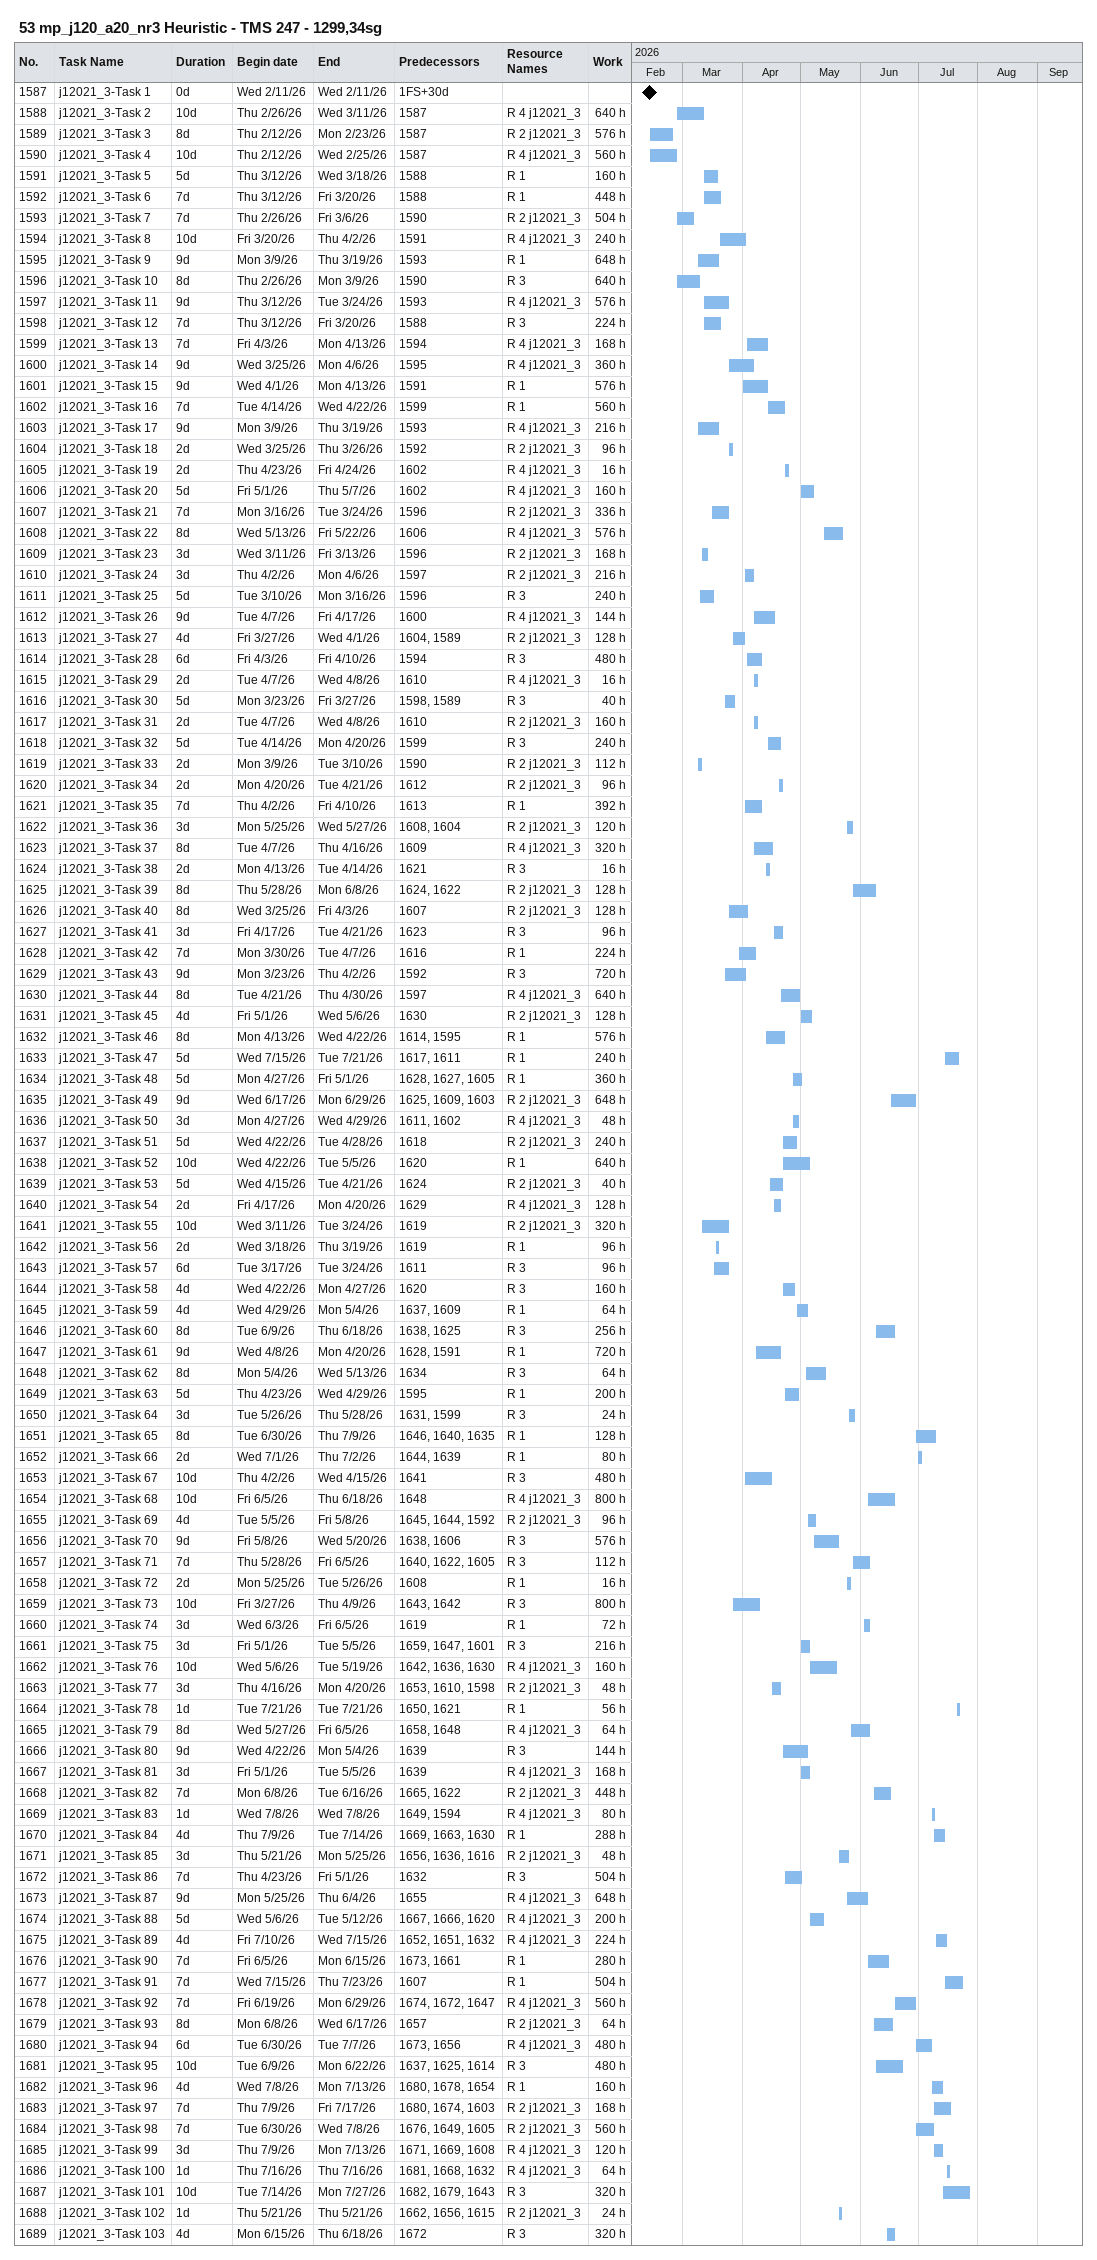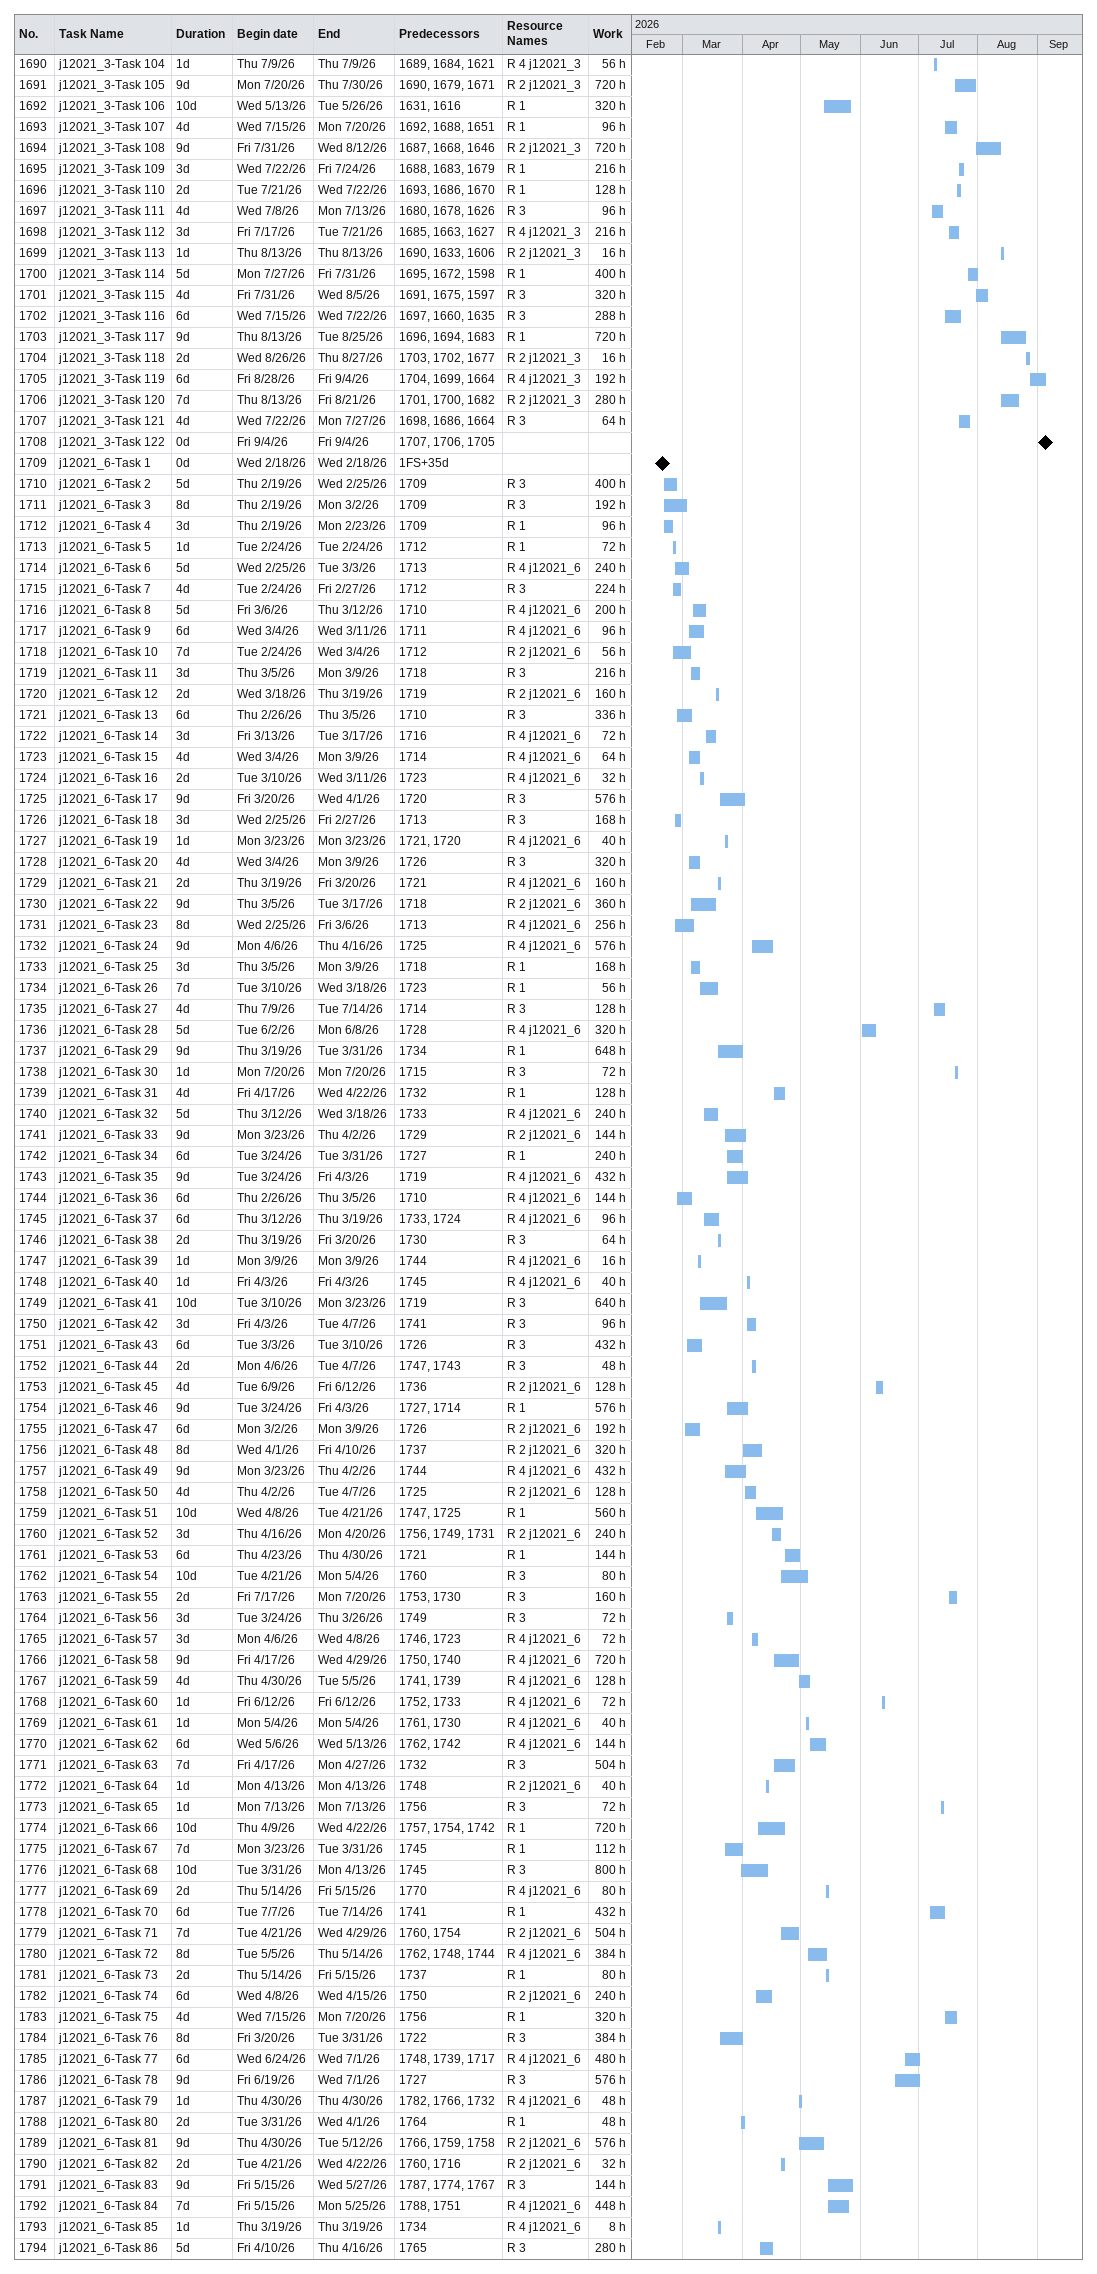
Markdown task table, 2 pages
53 mp_j120_a20_nr3 Heuristic - TMS 247 - 1299,34sg

| ID | Task | Duration | Start | Finish | Predecessors | Resources | Work (h) |
|---|---|---|---|---|---|---|---|
| 1587 | j12021_3-Task 1 | 0d | 2026-02-11 | 2026-02-11 | 1FS+30d |  |  |
| 1588 | j12021_3-Task 2 | 10d | 2026-02-26 | 2026-03-11 | 1587 | R 4 j12021_3 | 640 |
| 1589 | j12021_3-Task 3 | 8d | 2026-02-12 | 2026-02-23 | 1587 | R 2 j12021_3 | 576 |
| 1590 | j12021_3-Task 4 | 10d | 2026-02-12 | 2026-02-25 | 1587 | R 4 j12021_3 | 560 |
| 1591 | j12021_3-Task 5 | 5d | 2026-03-12 | 2026-03-18 | 1588 | R 1 | 160 |
| 1592 | j12021_3-Task 6 | 7d | 2026-03-12 | 2026-03-20 | 1588 | R 1 | 448 |
| 1593 | j12021_3-Task 7 | 7d | 2026-02-26 | 2026-03-06 | 1590 | R 2 j12021_3 | 504 |
| 1594 | j12021_3-Task 8 | 10d | 2026-03-20 | 2026-04-02 | 1591 | R 4 j12021_3 | 240 |
| 1595 | j12021_3-Task 9 | 9d | 2026-03-09 | 2026-03-19 | 1593 | R 1 | 648 |
| 1596 | j12021_3-Task 10 | 8d | 2026-02-26 | 2026-03-09 | 1590 | R 3 | 640 |
| 1597 | j12021_3-Task 11 | 9d | 2026-03-12 | 2026-03-24 | 1593 | R 4 j12021_3 | 576 |
| 1598 | j12021_3-Task 12 | 7d | 2026-03-12 | 2026-03-20 | 1588 | R 3 | 224 |
| 1599 | j12021_3-Task 13 | 7d | 2026-04-03 | 2026-04-13 | 1594 | R 4 j12021_3 | 168 |
| 1600 | j12021_3-Task 14 | 9d | 2026-03-25 | 2026-04-06 | 1595 | R 4 j12021_3 | 360 |
| 1601 | j12021_3-Task 15 | 9d | 2026-04-01 | 2026-04-13 | 1591 | R 1 | 576 |
| 1602 | j12021_3-Task 16 | 7d | 2026-04-14 | 2026-04-22 | 1599 | R 1 | 560 |
| 1603 | j12021_3-Task 17 | 9d | 2026-03-09 | 2026-03-19 | 1593 | R 4 j12021_3 | 216 |
| 1604 | j12021_3-Task 18 | 2d | 2026-03-25 | 2026-03-26 | 1592 | R 2 j12021_3 | 96 |
| 1605 | j12021_3-Task 19 | 2d | 2026-04-23 | 2026-04-24 | 1602 | R 4 j12021_3 | 16 |
| 1606 | j12021_3-Task 20 | 5d | 2026-05-01 | 2026-05-07 | 1602 | R 4 j12021_3 | 160 |
| 1607 | j12021_3-Task 21 | 7d | 2026-03-16 | 2026-03-24 | 1596 | R 2 j12021_3 | 336 |
| 1608 | j12021_3-Task 22 | 8d | 2026-05-13 | 2026-05-22 | 1606 | R 4 j12021_3 | 576 |
| 1609 | j12021_3-Task 23 | 3d | 2026-03-11 | 2026-03-13 | 1596 | R 2 j12021_3 | 168 |
| 1610 | j12021_3-Task 24 | 3d | 2026-04-02 | 2026-04-06 | 1597 | R 2 j12021_3 | 216 |
| 1611 | j12021_3-Task 25 | 5d | 2026-03-10 | 2026-03-16 | 1596 | R 3 | 240 |
| 1612 | j12021_3-Task 26 | 9d | 2026-04-07 | 2026-04-17 | 1600 | R 4 j12021_3 | 144 |
| 1613 | j12021_3-Task 27 | 4d | 2026-03-27 | 2026-04-01 | 1604, 1589 | R 2 j12021_3 | 128 |
| 1614 | j12021_3-Task 28 | 6d | 2026-04-03 | 2026-04-10 | 1594 | R 3 | 480 |
| 1615 | j12021_3-Task 29 | 2d | 2026-04-07 | 2026-04-08 | 1610 | R 4 j12021_3 | 16 |
| 1616 | j12021_3-Task 30 | 5d | 2026-03-23 | 2026-03-27 | 1598, 1589 | R 3 | 40 |
| 1617 | j12021_3-Task 31 | 2d | 2026-04-07 | 2026-04-08 | 1610 | R 2 j12021_3 | 160 |
| 1618 | j12021_3-Task 32 | 5d | 2026-04-14 | 2026-04-20 | 1599 | R 3 | 240 |
| 1619 | j12021_3-Task 33 | 2d | 2026-03-09 | 2026-03-10 | 1590 | R 2 j12021_3 | 112 |
| 1620 | j12021_3-Task 34 | 2d | 2026-04-20 | 2026-04-21 | 1612 | R 2 j12021_3 | 96 |
| 1621 | j12021_3-Task 35 | 7d | 2026-04-02 | 2026-04-10 | 1613 | R 1 | 392 |
| 1622 | j12021_3-Task 36 | 3d | 2026-05-25 | 2026-05-27 | 1608, 1604 | R 2 j12021_3 | 120 |
| 1623 | j12021_3-Task 37 | 8d | 2026-04-07 | 2026-04-16 | 1609 | R 4 j12021_3 | 320 |
| 1624 | j12021_3-Task 38 | 2d | 2026-04-13 | 2026-04-14 | 1621 | R 3 | 16 |
| 1625 | j12021_3-Task 39 | 8d | 2026-05-28 | 2026-06-08 | 1624, 1622 | R 2 j12021_3 | 128 |
| 1626 | j12021_3-Task 40 | 8d | 2026-03-25 | 2026-04-03 | 1607 | R 2 j12021_3 | 128 |
| 1627 | j12021_3-Task 41 | 3d | 2026-04-17 | 2026-04-21 | 1623 | R 3 | 96 |
| 1628 | j12021_3-Task 42 | 7d | 2026-03-30 | 2026-04-07 | 1616 | R 1 | 224 |
| 1629 | j12021_3-Task 43 | 9d | 2026-03-23 | 2026-04-02 | 1592 | R 3 | 720 |
| 1630 | j12021_3-Task 44 | 8d | 2026-04-21 | 2026-04-30 | 1597 | R 4 j12021_3 | 640 |
| 1631 | j12021_3-Task 45 | 4d | 2026-05-01 | 2026-05-06 | 1630 | R 2 j12021_3 | 128 |
| 1632 | j12021_3-Task 46 | 8d | 2026-04-13 | 2026-04-22 | 1614, 1595 | R 1 | 576 |
| 1633 | j12021_3-Task 47 | 5d | 2026-07-15 | 2026-07-21 | 1617, 1611 | R 1 | 240 |
| 1634 | j12021_3-Task 48 | 5d | 2026-04-27 | 2026-05-01 | 1628, 1627, 1605 | R 1 | 360 |
| 1635 | j12021_3-Task 49 | 9d | 2026-06-17 | 2026-06-29 | 1625, 1609, 1603 | R 2 j12021_3 | 648 |
| 1636 | j12021_3-Task 50 | 3d | 2026-04-27 | 2026-04-29 | 1611, 1602 | R 4 j12021_3 | 48 |
| 1637 | j12021_3-Task 51 | 5d | 2026-04-22 | 2026-04-28 | 1618 | R 2 j12021_3 | 240 |
| 1638 | j12021_3-Task 52 | 10d | 2026-04-22 | 2026-05-05 | 1620 | R 1 | 640 |
| 1639 | j12021_3-Task 53 | 5d | 2026-04-15 | 2026-04-21 | 1624 | R 2 j12021_3 | 40 |
| 1640 | j12021_3-Task 54 | 2d | 2026-04-17 | 2026-04-20 | 1629 | R 4 j12021_3 | 128 |
| 1641 | j12021_3-Task 55 | 10d | 2026-03-11 | 2026-03-24 | 1619 | R 2 j12021_3 | 320 |
| 1642 | j12021_3-Task 56 | 2d | 2026-03-18 | 2026-03-19 | 1619 | R 1 | 96 |
| 1643 | j12021_3-Task 57 | 6d | 2026-03-17 | 2026-03-24 | 1611 | R 3 | 96 |
| 1644 | j12021_3-Task 58 | 4d | 2026-04-22 | 2026-04-27 | 1620 | R 3 | 160 |
| 1645 | j12021_3-Task 59 | 4d | 2026-04-29 | 2026-05-04 | 1637, 1609 | R 1 | 64 |
| 1646 | j12021_3-Task 60 | 8d | 2026-06-09 | 2026-06-18 | 1638, 1625 | R 3 | 256 |
| 1647 | j12021_3-Task 61 | 9d | 2026-04-08 | 2026-04-20 | 1628, 1591 | R 1 | 720 |
| 1648 | j12021_3-Task 62 | 8d | 2026-05-04 | 2026-05-13 | 1634 | R 3 | 64 |
| 1649 | j12021_3-Task 63 | 5d | 2026-04-23 | 2026-04-29 | 1595 | R 1 | 200 |
| 1650 | j12021_3-Task 64 | 3d | 2026-05-26 | 2026-05-28 | 1631, 1599 | R 3 | 24 |
| 1651 | j12021_3-Task 65 | 8d | 2026-06-30 | 2026-07-09 | 1646, 1640, 1635 | R 1 | 128 |
| 1652 | j12021_3-Task 66 | 2d | 2026-07-01 | 2026-07-02 | 1644, 1639 | R 1 | 80 |
| 1653 | j12021_3-Task 67 | 10d | 2026-04-02 | 2026-04-15 | 1641 | R 3 | 480 |
| 1654 | j12021_3-Task 68 | 10d | 2026-06-05 | 2026-06-18 | 1648 | R 4 j12021_3 | 800 |
| 1655 | j12021_3-Task 69 | 4d | 2026-05-05 | 2026-05-08 | 1645, 1644, 1592 | R 2 j12021_3 | 96 |
| 1656 | j12021_3-Task 70 | 9d | 2026-05-08 | 2026-05-20 | 1638, 1606 | R 3 | 576 |
| 1657 | j12021_3-Task 71 | 7d | 2026-05-28 | 2026-06-05 | 1640, 1622, 1605 | R 3 | 112 |
| 1658 | j12021_3-Task 72 | 2d | 2026-05-25 | 2026-05-26 | 1608 | R 1 | 16 |
| 1659 | j12021_3-Task 73 | 10d | 2026-03-27 | 2026-04-09 | 1643, 1642 | R 3 | 800 |
| 1660 | j12021_3-Task 74 | 3d | 2026-06-03 | 2026-06-05 | 1619 | R 1 | 72 |
| 1661 | j12021_3-Task 75 | 3d | 2026-05-01 | 2026-05-05 | 1659, 1647, 1601 | R 3 | 216 |
| 1662 | j12021_3-Task 76 | 10d | 2026-05-06 | 2026-05-19 | 1642, 1636, 1630 | R 4 j12021_3 | 160 |
| 1663 | j12021_3-Task 77 | 3d | 2026-04-16 | 2026-04-20 | 1653, 1610, 1598 | R 2 j12021_3 | 48 |
| 1664 | j12021_3-Task 78 | 1d | 2026-07-21 | 2026-07-21 | 1650, 1621 | R 1 | 56 |
| 1665 | j12021_3-Task 79 | 8d | 2026-05-27 | 2026-06-05 | 1658, 1648 | R 4 j12021_3 | 64 |
| 1666 | j12021_3-Task 80 | 9d | 2026-04-22 | 2026-05-04 | 1639 | R 3 | 144 |
| 1667 | j12021_3-Task 81 | 3d | 2026-05-01 | 2026-05-05 | 1639 | R 4 j12021_3 | 168 |
| 1668 | j12021_3-Task 82 | 7d | 2026-06-08 | 2026-06-16 | 1665, 1622 | R 2 j12021_3 | 448 |
| 1669 | j12021_3-Task 83 | 1d | 2026-07-08 | 2026-07-08 | 1649, 1594 | R 4 j12021_3 | 80 |
| 1670 | j12021_3-Task 84 | 4d | 2026-07-09 | 2026-07-14 | 1669, 1663, 1630 | R 1 | 288 |
| 1671 | j12021_3-Task 85 | 3d | 2026-05-21 | 2026-05-25 | 1656, 1636, 1616 | R 2 j12021_3 | 48 |
| 1672 | j12021_3-Task 86 | 7d | 2026-04-23 | 2026-05-01 | 1632 | R 3 | 504 |
| 1673 | j12021_3-Task 87 | 9d | 2026-05-25 | 2026-06-04 | 1655 | R 4 j12021_3 | 648 |
| 1674 | j12021_3-Task 88 | 5d | 2026-05-06 | 2026-05-12 | 1667, 1666, 1620 | R 4 j12021_3 | 200 |
| 1675 | j12021_3-Task 89 | 4d | 2026-07-10 | 2026-07-15 | 1652, 1651, 1632 | R 4 j12021_3 | 224 |
| 1676 | j12021_3-Task 90 | 7d | 2026-06-05 | 2026-06-15 | 1673, 1661 | R 1 | 280 |
| 1677 | j12021_3-Task 91 | 7d | 2026-07-15 | 2026-07-23 | 1607 | R 1 | 504 |
| 1678 | j12021_3-Task 92 | 7d | 2026-06-19 | 2026-06-29 | 1674, 1672, 1647 | R 4 j12021_3 | 560 |
| 1679 | j12021_3-Task 93 | 8d | 2026-06-08 | 2026-06-17 | 1657 | R 2 j12021_3 | 64 |
| 1680 | j12021_3-Task 94 | 6d | 2026-06-30 | 2026-07-07 | 1673, 1656 | R 4 j12021_3 | 480 |
| 1681 | j12021_3-Task 95 | 10d | 2026-06-09 | 2026-06-22 | 1637, 1625, 1614 | R 3 | 480 |
| 1682 | j12021_3-Task 96 | 4d | 2026-07-08 | 2026-07-13 | 1680, 1678, 1654 | R 1 | 160 |
| 1683 | j12021_3-Task 97 | 7d | 2026-07-09 | 2026-07-17 | 1680, 1674, 1603 | R 2 j12021_3 | 168 |
| 1684 | j12021_3-Task 98 | 7d | 2026-06-30 | 2026-07-08 | 1676, 1649, 1605 | R 2 j12021_3 | 560 |
| 1685 | j12021_3-Task 99 | 3d | 2026-07-09 | 2026-07-13 | 1671, 1669, 1608 | R 4 j12021_3 | 120 |
| 1686 | j12021_3-Task 100 | 1d | 2026-07-16 | 2026-07-16 | 1681, 1668, 1632 | R 4 j12021_3 | 64 |
| 1687 | j12021_3-Task 101 | 10d | 2026-07-14 | 2026-07-27 | 1682, 1679, 1643 | R 3 | 320 |
| 1688 | j12021_3-Task 102 | 1d | 2026-05-21 | 2026-05-21 | 1662, 1656, 1615 | R 2 j12021_3 | 24 |
| 1689 | j12021_3-Task 103 | 4d | 2026-06-15 | 2026-06-18 | 1672 | R 3 | 320 |
| 1690 | j12021_3-Task 104 | 1d | 2026-07-09 | 2026-07-09 | 1689, 1684, 1621 | R 4 j12021_3 | 56 |
| 1691 | j12021_3-Task 105 | 9d | 2026-07-20 | 2026-07-30 | 1690, 1679, 1671 | R 2 j12021_3 | 720 |
| 1692 | j12021_3-Task 106 | 10d | 2026-05-13 | 2026-05-26 | 1631, 1616 | R 1 | 320 |
| 1693 | j12021_3-Task 107 | 4d | 2026-07-15 | 2026-07-20 | 1692, 1688, 1651 | R 1 | 96 |
| 1694 | j12021_3-Task 108 | 9d | 2026-07-31 | 2026-08-12 | 1687, 1668, 1646 | R 2 j12021_3 | 720 |
| 1695 | j12021_3-Task 109 | 3d | 2026-07-22 | 2026-07-24 | 1688, 1683, 1679 | R 1 | 216 |
| 1696 | j12021_3-Task 110 | 2d | 2026-07-21 | 2026-07-22 | 1693, 1686, 1670 | R 1 | 128 |
| 1697 | j12021_3-Task 111 | 4d | 2026-07-08 | 2026-07-13 | 1680, 1678, 1626 | R 3 | 96 |
| 1698 | j12021_3-Task 112 | 3d | 2026-07-17 | 2026-07-21 | 1685, 1663, 1627 | R 4 j12021_3 | 216 |
| 1699 | j12021_3-Task 113 | 1d | 2026-08-13 | 2026-08-13 | 1690, 1633, 1606 | R 2 j12021_3 | 16 |
| 1700 | j12021_3-Task 114 | 5d | 2026-07-27 | 2026-07-31 | 1695, 1672, 1598 | R 1 | 400 |
| 1701 | j12021_3-Task 115 | 4d | 2026-07-31 | 2026-08-05 | 1691, 1675, 1597 | R 3 | 320 |
| 1702 | j12021_3-Task 116 | 6d | 2026-07-15 | 2026-07-22 | 1697, 1660, 1635 | R 3 | 288 |
| 1703 | j12021_3-Task 117 | 9d | 2026-08-13 | 2026-08-25 | 1696, 1694, 1683 | R 1 | 720 |
| 1704 | j12021_3-Task 118 | 2d | 2026-08-26 | 2026-08-27 | 1703, 1702, 1677 | R 2 j12021_3 | 16 |
| 1705 | j12021_3-Task 119 | 6d | 2026-08-28 | 2026-09-04 | 1704, 1699, 1664 | R 4 j12021_3 | 192 |
| 1706 | j12021_3-Task 120 | 7d | 2026-08-13 | 2026-08-21 | 1701, 1700, 1682 | R 2 j12021_3 | 280 |
| 1707 | j12021_3-Task 121 | 4d | 2026-07-22 | 2026-07-27 | 1698, 1686, 1664 | R 3 | 64 |
| 1708 | j12021_3-Task 122 | 0d | 2026-09-04 | 2026-09-04 | 1707, 1706, 1705 |  |  |
| 1709 | j12021_6-Task 1 | 0d | 2026-02-18 | 2026-02-18 | 1FS+35d |  |  |
| 1710 | j12021_6-Task 2 | 5d | 2026-02-19 | 2026-02-25 | 1709 | R 3 | 400 |
| 1711 | j12021_6-Task 3 | 8d | 2026-02-19 | 2026-03-02 | 1709 | R 3 | 192 |
| 1712 | j12021_6-Task 4 | 3d | 2026-02-19 | 2026-02-23 | 1709 | R 1 | 96 |
| 1713 | j12021_6-Task 5 | 1d | 2026-02-24 | 2026-02-24 | 1712 | R 1 | 72 |
| 1714 | j12021_6-Task 6 | 5d | 2026-02-25 | 2026-03-03 | 1713 | R 4 j12021_6 | 240 |
| 1715 | j12021_6-Task 7 | 4d | 2026-02-24 | 2026-02-27 | 1712 | R 3 | 224 |
| 1716 | j12021_6-Task 8 | 5d | 2026-03-06 | 2026-03-12 | 1710 | R 4 j12021_6 | 200 |
| 1717 | j12021_6-Task 9 | 6d | 2026-03-04 | 2026-03-11 | 1711 | R 4 j12021_6 | 96 |
| 1718 | j12021_6-Task 10 | 7d | 2026-02-24 | 2026-03-04 | 1712 | R 2 j12021_6 | 56 |
| 1719 | j12021_6-Task 11 | 3d | 2026-03-05 | 2026-03-09 | 1718 | R 3 | 216 |
| 1720 | j12021_6-Task 12 | 2d | 2026-03-18 | 2026-03-19 | 1719 | R 2 j12021_6 | 160 |
| 1721 | j12021_6-Task 13 | 6d | 2026-02-26 | 2026-03-05 | 1710 | R 3 | 336 |
| 1722 | j12021_6-Task 14 | 3d | 2026-03-13 | 2026-03-17 | 1716 | R 4 j12021_6 | 72 |
| 1723 | j12021_6-Task 15 | 4d | 2026-03-04 | 2026-03-09 | 1714 | R 4 j12021_6 | 64 |
| 1724 | j12021_6-Task 16 | 2d | 2026-03-10 | 2026-03-11 | 1723 | R 4 j12021_6 | 32 |
| 1725 | j12021_6-Task 17 | 9d | 2026-03-20 | 2026-04-01 | 1720 | R 3 | 576 |
| 1726 | j12021_6-Task 18 | 3d | 2026-02-25 | 2026-02-27 | 1713 | R 3 | 168 |
| 1727 | j12021_6-Task 19 | 1d | 2026-03-23 | 2026-03-23 | 1721, 1720 | R 4 j12021_6 | 40 |
| 1728 | j12021_6-Task 20 | 4d | 2026-03-04 | 2026-03-09 | 1726 | R 3 | 320 |
| 1729 | j12021_6-Task 21 | 2d | 2026-03-19 | 2026-03-20 | 1721 | R 4 j12021_6 | 160 |
| 1730 | j12021_6-Task 22 | 9d | 2026-03-05 | 2026-03-17 | 1718 | R 2 j12021_6 | 360 |
| 1731 | j12021_6-Task 23 | 8d | 2026-02-25 | 2026-03-06 | 1713 | R 4 j12021_6 | 256 |
| 1732 | j12021_6-Task 24 | 9d | 2026-04-06 | 2026-04-16 | 1725 | R 4 j12021_6 | 576 |
| 1733 | j12021_6-Task 25 | 3d | 2026-03-05 | 2026-03-09 | 1718 | R 1 | 168 |
| 1734 | j12021_6-Task 26 | 7d | 2026-03-10 | 2026-03-18 | 1723 | R 1 | 56 |
| 1735 | j12021_6-Task 27 | 4d | 2026-07-09 | 2026-07-14 | 1714 | R 3 | 128 |
| 1736 | j12021_6-Task 28 | 5d | 2026-06-02 | 2026-06-08 | 1728 | R 4 j12021_6 | 320 |
| 1737 | j12021_6-Task 29 | 9d | 2026-03-19 | 2026-03-31 | 1734 | R 1 | 648 |
| 1738 | j12021_6-Task 30 | 1d | 2026-07-20 | 2026-07-20 | 1715 | R 3 | 72 |
| 1739 | j12021_6-Task 31 | 4d | 2026-04-17 | 2026-04-22 | 1732 | R 1 | 128 |
| 1740 | j12021_6-Task 32 | 5d | 2026-03-12 | 2026-03-18 | 1733 | R 4 j12021_6 | 240 |
| 1741 | j12021_6-Task 33 | 9d | 2026-03-23 | 2026-04-02 | 1729 | R 2 j12021_6 | 144 |
| 1742 | j12021_6-Task 34 | 6d | 2026-03-24 | 2026-03-31 | 1727 | R 1 | 240 |
| 1743 | j12021_6-Task 35 | 9d | 2026-03-24 | 2026-04-03 | 1719 | R 4 j12021_6 | 432 |
| 1744 | j12021_6-Task 36 | 6d | 2026-02-26 | 2026-03-05 | 1710 | R 4 j12021_6 | 144 |
| 1745 | j12021_6-Task 37 | 6d | 2026-03-12 | 2026-03-19 | 1733, 1724 | R 4 j12021_6 | 96 |
| 1746 | j12021_6-Task 38 | 2d | 2026-03-19 | 2026-03-20 | 1730 | R 3 | 64 |
| 1747 | j12021_6-Task 39 | 1d | 2026-03-09 | 2026-03-09 | 1744 | R 4 j12021_6 | 16 |
| 1748 | j12021_6-Task 40 | 1d | 2026-04-03 | 2026-04-03 | 1745 | R 4 j12021_6 | 40 |
| 1749 | j12021_6-Task 41 | 10d | 2026-03-10 | 2026-03-23 | 1719 | R 3 | 640 |
| 1750 | j12021_6-Task 42 | 3d | 2026-04-03 | 2026-04-07 | 1741 | R 3 | 96 |
| 1751 | j12021_6-Task 43 | 6d | 2026-03-03 | 2026-03-10 | 1726 | R 3 | 432 |
| 1752 | j12021_6-Task 44 | 2d | 2026-04-06 | 2026-04-07 | 1747, 1743 | R 3 | 48 |
| 1753 | j12021_6-Task 45 | 4d | 2026-06-09 | 2026-06-12 | 1736 | R 2 j12021_6 | 128 |
| 1754 | j12021_6-Task 46 | 9d | 2026-03-24 | 2026-04-03 | 1727, 1714 | R 1 | 576 |
| 1755 | j12021_6-Task 47 | 6d | 2026-03-02 | 2026-03-09 | 1726 | R 2 j12021_6 | 192 |
| 1756 | j12021_6-Task 48 | 8d | 2026-04-01 | 2026-04-10 | 1737 | R 2 j12021_6 | 320 |
| 1757 | j12021_6-Task 49 | 9d | 2026-03-23 | 2026-04-02 | 1744 | R 4 j12021_6 | 432 |
| 1758 | j12021_6-Task 50 | 4d | 2026-04-02 | 2026-04-07 | 1725 | R 2 j12021_6 | 128 |
| 1759 | j12021_6-Task 51 | 10d | 2026-04-08 | 2026-04-21 | 1747, 1725 | R 1 | 560 |
| 1760 | j12021_6-Task 52 | 3d | 2026-04-16 | 2026-04-20 | 1756, 1749, 1731 | R 2 j12021_6 | 240 |
| 1761 | j12021_6-Task 53 | 6d | 2026-04-23 | 2026-04-30 | 1721 | R 1 | 144 |
| 1762 | j12021_6-Task 54 | 10d | 2026-04-21 | 2026-05-04 | 1760 | R 3 | 80 |
| 1763 | j12021_6-Task 55 | 2d | 2026-07-17 | 2026-07-20 | 1753, 1730 | R 3 | 160 |
| 1764 | j12021_6-Task 56 | 3d | 2026-03-24 | 2026-03-26 | 1749 | R 3 | 72 |
| 1765 | j12021_6-Task 57 | 3d | 2026-04-06 | 2026-04-08 | 1746, 1723 | R 4 j12021_6 | 72 |
| 1766 | j12021_6-Task 58 | 9d | 2026-04-17 | 2026-04-29 | 1750, 1740 | R 4 j12021_6 | 720 |
| 1767 | j12021_6-Task 59 | 4d | 2026-04-30 | 2026-05-05 | 1741, 1739 | R 4 j12021_6 | 128 |
| 1768 | j12021_6-Task 60 | 1d | 2026-06-12 | 2026-06-12 | 1752, 1733 | R 4 j12021_6 | 72 |
| 1769 | j12021_6-Task 61 | 1d | 2026-05-04 | 2026-05-04 | 1761, 1730 | R 4 j12021_6 | 40 |
| 1770 | j12021_6-Task 62 | 6d | 2026-05-06 | 2026-05-13 | 1762, 1742 | R 4 j12021_6 | 144 |
| 1771 | j12021_6-Task 63 | 7d | 2026-04-17 | 2026-04-27 | 1732 | R 3 | 504 |
| 1772 | j12021_6-Task 64 | 1d | 2026-04-13 | 2026-04-13 | 1748 | R 2 j12021_6 | 40 |
| 1773 | j12021_6-Task 65 | 1d | 2026-07-13 | 2026-07-13 | 1756 | R 3 | 72 |
| 1774 | j12021_6-Task 66 | 10d | 2026-04-09 | 2026-04-22 | 1757, 1754, 1742 | R 1 | 720 |
| 1775 | j12021_6-Task 67 | 7d | 2026-03-23 | 2026-03-31 | 1745 | R 1 | 112 |
| 1776 | j12021_6-Task 68 | 10d | 2026-03-31 | 2026-04-13 | 1745 | R 3 | 800 |
| 1777 | j12021_6-Task 69 | 2d | 2026-05-14 | 2026-05-15 | 1770 | R 4 j12021_6 | 80 |
| 1778 | j12021_6-Task 70 | 6d | 2026-07-07 | 2026-07-14 | 1741 | R 1 | 432 |
| 1779 | j12021_6-Task 71 | 7d | 2026-04-21 | 2026-04-29 | 1760, 1754 | R 2 j12021_6 | 504 |
| 1780 | j12021_6-Task 72 | 8d | 2026-05-05 | 2026-05-14 | 1762, 1748, 1744 | R 4 j12021_6 | 384 |
| 1781 | j12021_6-Task 73 | 2d | 2026-05-14 | 2026-05-15 | 1737 | R 1 | 80 |
| 1782 | j12021_6-Task 74 | 6d | 2026-04-08 | 2026-04-15 | 1750 | R 2 j12021_6 | 240 |
| 1783 | j12021_6-Task 75 | 4d | 2026-07-15 | 2026-07-20 | 1756 | R 1 | 320 |
| 1784 | j12021_6-Task 76 | 8d | 2026-03-20 | 2026-03-31 | 1722 | R 3 | 384 |
| 1785 | j12021_6-Task 77 | 6d | 2026-06-24 | 2026-07-01 | 1748, 1739, 1717 | R 4 j12021_6 | 480 |
| 1786 | j12021_6-Task 78 | 9d | 2026-06-19 | 2026-07-01 | 1727 | R 3 | 576 |
| 1787 | j12021_6-Task 79 | 1d | 2026-04-30 | 2026-04-30 | 1782, 1766, 1732 | R 4 j12021_6 | 48 |
| 1788 | j12021_6-Task 80 | 2d | 2026-03-31 | 2026-04-01 | 1764 | R 1 | 48 |
| 1789 | j12021_6-Task 81 | 9d | 2026-04-30 | 2026-05-12 | 1766, 1759, 1758 | R 2 j12021_6 | 576 |
| 1790 | j12021_6-Task 82 | 2d | 2026-04-21 | 2026-04-22 | 1760, 1716 | R 2 j12021_6 | 32 |
| 1791 | j12021_6-Task 83 | 9d | 2026-05-15 | 2026-05-27 | 1787, 1774, 1767 | R 3 | 144 |
| 1792 | j12021_6-Task 84 | 7d | 2026-05-15 | 2026-05-25 | 1788, 1751 | R 4 j12021_6 | 448 |
| 1793 | j12021_6-Task 85 | 1d | 2026-03-19 | 2026-03-19 | 1734 | R 4 j12021_6 | 8 |
| 1794 | j12021_6-Task 86 | 5d | 2026-04-10 | 2026-04-16 | 1765 | R 3 | 280 |
